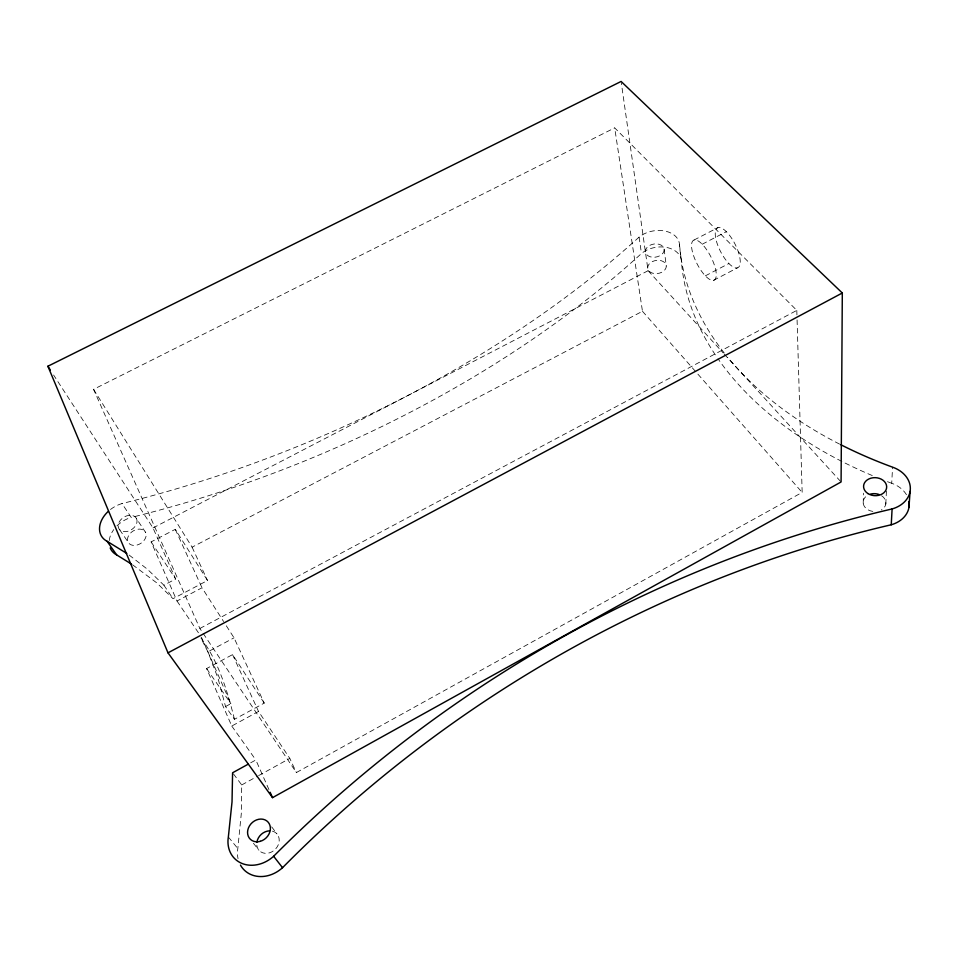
<?xml version="1.0" encoding="UTF-8"?>
<svg xmlns="http://www.w3.org/2000/svg" width="958" height="958" viewBox="0 0 958 958"><rect width="100%" height="100%" fill="white"/><g stroke="black" fill="none" stroke-linecap="round" stroke-linejoin="round"><path stroke-width="0.72" stroke-dasharray="4.79 3.59" d="M233.429 773.872L241.715 784.949L241.284 813.785L237.812 848.537A30.536 25.722 -45.6 0 0 238.039 858.643M863.206 503.309L863.481 493.19M885.791 504.147L886.425 491.095M906.46 494.723A28.56 22.405 3.9 0 0 891.718 483.275L892.569 467.169M203.192 633.442L296.357 772.567L802.157 492.4L796.972 316.356M250.673 762.819L255.834 759.981L268.947 789.572M241.715 784.949L257.319 776.339M258.612 775.621L289.807 758.401L296.357 772.567M234.459 719.314L234.411 718.991C227.202 690.538 218.58 661.451 200.701 637.669L207.994 652.003L217.945 678.096L225.537 706.561L234.459 719.314L264.228 703.1L234.027 637.824L224.423 622.82M264.228 703.1L232.554 654.613L206.605 668.564L231.776 726.032L258.528 711.447L289.807 758.401M225.537 706.561L230.878 703.663L201.455 637.262M209.634 650.901L234.027 637.824M199.863 628.472L796.805 310.392L614.689 127.893L93.561 389.331L199.863 628.472L202.366 632.196M132.539 564.765L156.741 582.859L173.027 598.702L207.503 580.5L175.278 529.319L151.125 541.893L177.002 601.001L202.006 587.781L223.621 621.562M129.15 555.065L147.484 569.291L163.89 585.194L175.649 579.015L153.005 527.93L53.6 375.021M713.542 280.359A22.441 7.748 62.8 0 0 705.747 248.433A22.441 7.748 62.8 0 0 692.395 251.703A22.441 7.748 62.8 0 0 713.542 280.359L737.337 267.881A22.381 8.143 62.9 0 0 729.936 235.848A22.381 8.143 62.9 0 0 715.985 239.44A22.381 8.143 62.9 0 0 737.337 267.881M705.339 275.856L728.906 263.522M93.561 389.331L192.091 547.174L642.471 311.278L614.689 127.893M694.011 240.039L717.925 227.633M153.005 527.93L648.087 270.719L621.323 82.927M702.214 244.23L726.356 231.68M648.087 270.719L723.266 353.011M724.272 354.113L841.088 481.97M642.471 311.278L802.157 492.4M228.351 836.993L237.812 848.537M253.415 843.268L258.911 850.201M271.677 826.862L276.982 833.915M231.776 726.032L255.834 759.981M206.605 668.564L230.878 703.663M119.642 529.702L129.019 543.426M163.89 585.194L173.027 598.702M177.002 601.001L199.013 633.633M110.481 509.488A25.387 18.226 -32 0 1 122.001 503.561L131.21 517.428A703.28 386.302 -21.9 0 0 641.465 253.511A23.339 16.406 -9.4 0 1 666.469 247.427A23.339 16.406 -9.4 0 1 681.389 261.043A395.894 260.372 2.5 0 0 717.171 357.562M151.125 541.893L175.649 579.015M136.587 518.781A10.167 7.317 -31.9 0 1 125.654 531.654A10.167 7.317 -31.9 0 1 120.564 519.978A10.167 7.317 -31.9 0 1 136.587 518.781L145.712 532.612A10.035 7.281 -32.2 0 1 134.97 545.389A10.035 7.281 -32.2 0 1 129.881 533.762A10.035 7.281 -32.2 0 1 145.712 532.612M192.091 547.174L207.503 580.5M175.278 529.319L202.006 587.781M232.554 654.613L258.528 711.447M724.2 352.915A401.45 261.318 2.2 0 1 679.485 244.553A23.639 16.442 -9.5 0 0 664.385 230.95A23.639 16.442 -9.5 0 0 639.082 237.117L641.465 253.511M664.181 249.571A9.472 6.61 -9.5 0 1 650.314 256.804A9.472 6.61 -9.5 0 1 649.835 245.332A9.472 6.61 -9.5 0 1 664.181 249.571L666.277 266.001A9.352 6.586 -9.4 0 1 652.602 273.174A9.352 6.586 -9.4 0 1 652.111 261.726A9.352 6.586 -9.4 0 1 666.277 266.001M679.485 244.553L681.389 261.043M796.805 310.392L796.936 314.871M881.552 495.729A11.388 8.945 3.7 0 1 881.324 509.955M872.834 511.416A11.388 8.945 3.7 0 1 865.613 496.807M891.718 483.275A395.894 260.372 2.5 0 1 887.491 481.682M872.271 475.551A395.894 260.372 2.5 0 1 717.997 358.759M109.224 540.623A25.052 18.154 -32.3 0 1 113.703 529.642M116.96 525.858A25.052 18.154 -32.3 0 1 131.21 517.428M272.419 831.149A12.167 10.251 -45.2 0 1 278.922 842.812A12.167 10.251 -45.2 0 1 267.282 853.291A12.167 10.251 -45.2 0 1 256.804 845.207M839.603 444.117A401.45 261.318 2.2 0 1 727.769 357.37M639.082 237.117A710.393 385.272 -21.8 0 1 122.001 503.561"/><path stroke-width="1.44" d="M842.31 292.992L841.088 481.97L272.527 797.643L167.997 652.841L47.9 366.243L621.107 81.454L842.31 292.992L167.997 652.841M240.47 865.11A30.536 25.722 -45.6 0 0 282.538 867.697C448.5 699.843 660.972 578.129 891.239 524.78L892.102 508.949A28.979 22.561 3.5 0 0 910.34 488.604A28.979 22.561 3.5 0 0 892.569 467.169A401.45 261.318 2.2 0 1 840.885 444.763M908.962 507.405L910.088 491.406M248.086 764.245L232.59 772.771L232.028 801.894L228.351 836.993A31.003 25.974 -44.9 0 0 241.656 863.314A31.003 25.974 -44.9 0 0 273.629 856.272C442.644 686.419 658.409 563.268 892.102 508.949M108.482 511.165A25.387 18.226 -32 0 0 107.104 541.294L126.779 553.425M110.182 547.952A25.052 18.154 -32.3 0 0 116.684 554.921L131.318 563.999M273.629 856.272L282.538 867.697M107.104 541.294L116.684 554.921M47.9 366.243L50.343 370.004M270.144 792.266L272.527 797.643M870.331 494.172A11.388 8.945 3.7 0 1 879.001 494.484M908.986 501.525A28.56 22.405 3.9 0 1 891.239 524.78M256.864 842.298A12.167 10.251 -45.2 0 1 269.605 830.849M867.984 493.598A11.556 9.005 3.2 0 0 886.557 488.197A11.556 9.005 3.2 0 0 870.822 478.21A11.556 9.005 3.2 0 0 867.984 493.598M260.289 841.328A12.358 10.346 -44.4 0 0 268.144 822.156A12.358 10.346 -44.4 0 0 248.493 827.82A12.358 10.346 -44.4 0 0 260.289 841.328"/></g></svg>
